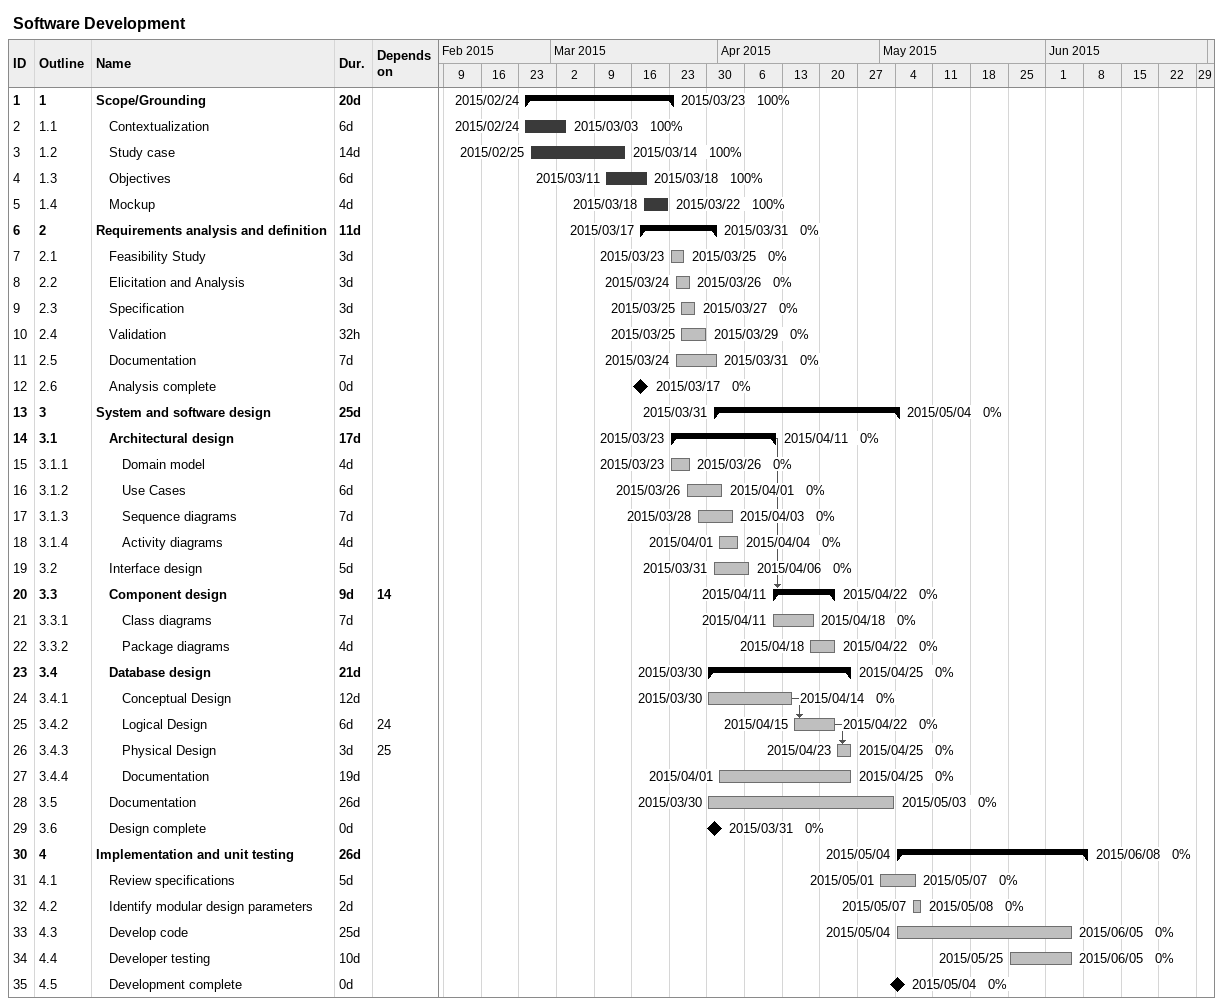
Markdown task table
Software Development

| ID | WBS | Task | Duration | Start | Finish | Predecessors | % complete |
|---|---|---|---|---|---|---|---|
| 1 | 1 | **Scope/Grounding** | 20d | 2015-02-24 | 2015-03-23 |  | 100 |
| 2 | 1.1 | Contextualization | 6d | 2015-02-24 | 2015-03-03 |  | 100 |
| 3 | 1.2 | Study case | 14d | 2015-02-25 | 2015-03-14 |  | 100 |
| 4 | 1.3 | Objectives | 6d | 2015-03-11 | 2015-03-18 |  | 100 |
| 5 | 1.4 | Mockup | 4d | 2015-03-18 | 2015-03-22 |  | 100 |
| 6 | 2 | **Requirements analysis and definition** | 11d | 2015-03-17 | 2015-03-31 |  | 0 |
| 7 | 2.1 | Feasibility Study | 3d | 2015-03-23 | 2015-03-25 |  | 0 |
| 8 | 2.2 | Elicitation and Analysis | 3d | 2015-03-24 | 2015-03-26 |  | 0 |
| 9 | 2.3 | Specification | 3d | 2015-03-25 | 2015-03-27 |  | 0 |
| 10 | 2.4 | Validation | 32h | 2015-03-25 | 2015-03-29 |  | 0 |
| 11 | 2.5 | Documentation | 7d | 2015-03-24 | 2015-03-31 |  | 0 |
| 12 | 2.6 | Analysis complete | 0d | 2015-03-17 | 2015-03-17 |  | 0 |
| 13 | 3 | **System and software design** | 25d | 2015-03-31 | 2015-05-04 |  | 0 |
| 14 | 3.1 | **Architectural design** | 17d | 2015-03-23 | 2015-04-11 |  | 0 |
| 15 | 3.1.1 | Domain model | 4d | 2015-03-23 | 2015-03-26 |  | 0 |
| 16 | 3.1.2 | Use Cases | 6d | 2015-03-26 | 2015-04-01 |  | 0 |
| 17 | 3.1.3 | Sequence diagrams | 7d | 2015-03-28 | 2015-04-03 |  | 0 |
| 18 | 3.1.4 | Activity diagrams | 4d | 2015-04-01 | 2015-04-04 |  | 0 |
| 19 | 3.2 | Interface design | 5d | 2015-03-31 | 2015-04-06 |  | 0 |
| 20 | 3.3 | **Component design** | 9d | 2015-04-11 | 2015-04-22 | 14 | 0 |
| 21 | 3.3.1 | Class diagrams | 7d | 2015-04-11 | 2015-04-18 |  | 0 |
| 22 | 3.3.2 | Package diagrams | 4d | 2015-04-18 | 2015-04-22 |  | 0 |
| 23 | 3.4 | **Database design** | 21d | 2015-03-30 | 2015-04-25 |  | 0 |
| 24 | 3.4.1 | Conceptual Design | 12d | 2015-03-30 | 2015-04-14 |  | 0 |
| 25 | 3.4.2 | Logical Design | 6d | 2015-04-15 | 2015-04-22 | 24 | 0 |
| 26 | 3.4.3 | Physical Design | 3d | 2015-04-23 | 2015-04-25 | 25 | 0 |
| 27 | 3.4.4 | Documentation | 19d | 2015-04-01 | 2015-04-25 |  | 0 |
| 28 | 3.5 | Documentation | 26d | 2015-03-30 | 2015-05-03 |  | 0 |
| 29 | 3.6 | Design complete | 0d | 2015-03-31 | 2015-03-31 |  | 0 |
| 30 | 4 | **Implementation and unit testing** | 26d | 2015-05-04 | 2015-06-08 |  | 0 |
| 31 | 4.1 | Review specifications | 5d | 2015-05-01 | 2015-05-07 |  | 0 |
| 32 | 4.2 | Identify modular design parameters | 2d | 2015-05-07 | 2015-05-08 |  | 0 |
| 33 | 4.3 | Develop code | 25d | 2015-05-04 | 2015-06-05 |  | 0 |
| 34 | 4.4 | Developer testing | 10d | 2015-05-25 | 2015-06-05 |  | 0 |
| 35 | 4.5 | Development complete | 0d | 2015-05-04 | 2015-05-04 |  | 0 |
